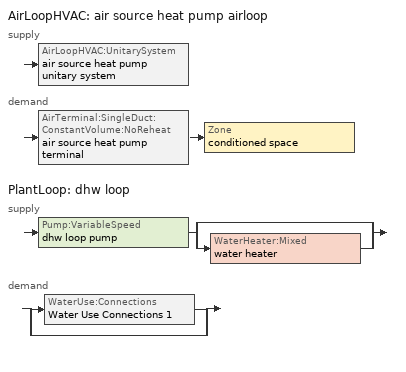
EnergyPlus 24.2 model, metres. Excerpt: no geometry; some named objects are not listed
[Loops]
AirLoopHVAC 'air source heat pump airloop'
 supply: AirLoopHVAC:UnitarySystem 'air source heat pump unitary system'
 demand: AirTerminal:SingleDuct:ConstantVolume:NoReheat 'air source heat pump terminal' > Zone 'conditioned space'
PlantLoop 'dhw loop'
 supply: Pump:VariableSpeed 'dhw loop pump' > split
  | bypass
  | WaterHeater:Mixed 'water heater'
 demand: split
  | WaterUse:Connections 'Water Use Connections 1'
  | bypass
[ZoneControl:Thermostat]
conditioned space Thermostat: Zone or ZoneList=conditioned space; Control Type Schedule=conditioned space Thermostat Schedule; Control 1=conditioned space temperature setpoint; Temperature Difference Between Cutout And Setpoint {deltaC}=0
[ThermostatSetpoint:DualSetpoint]
conditioned space temperature setpoint: Heating Setpoint Temperature Schedule=heating setpoint; Cooling Setpoint Temperature Schedule=cooling setpoint
[AirLoopHVAC:UnitarySystem] Control Type=Load; Controlling Zone or Thermostat Location=conditioned space; Dehumidification Control Type=None; Availability Schedule=Always On Discrete; Fan Placement=BlowThrough; DX Heating Coil Sizing Ratio=1; Use DOAS DX Cooling Coil=No; Minimum Supply Air Temperature {C}=2; Latent Load Control=SensibleOnlyLoadControl; Heating Supply Air Flow Rate Method=SupplyAirFlowRate; No Load Supply Air Flow Rate Method=SupplyAirFlowRate; No Load Supply Air Flow Rate {m3/s}=0; No Load Supply Air Flow Rate Control Set To Low Speed=Yes; Ancillary On-Cycle Electric Power {W}=0; Ancillary Off-Cycle Electric Power {W}=0
Name | Supply Fan | Supply Air Fan Operating Mode Schedule | Heating Coil | Cooling Supply Air Flow Rate Method | Heating Supply Air Flow Rate {m3/s} | Maximum Supply Air Temperature {C} | Maximum Outdoor Dry-Bulb Temperature for Supplemental Heater Operation {C} | Cooling Coil | Supplemental Heating Coil | Cooling Supply Air Flow Rate {m3/s}
unit heater unitary system | unit heater supply fan | unit heater auto fan schedule | unit heater htg coil | None | 0.00141584 | 48.8889 | 21
air source heat pump unitary system | air source heat pump supply fan | air source heat pump auto fan schedule | air source heat pump htg coil | SupplyAirFlowRate | 0.293551 | 93.3333 | 10 | air source heat pump clg coil | air source heat pump backup htg coil | 0.37567
[Fan:SystemModel] Availability Schedule=Always On Discrete; Speed Control Method=Discrete; Electric Power Minimum Flow Rate Fraction=0.2; Design Pressure Rise {Pa}=500; Motor Efficiency=1; Motor In Air Stream Fraction=1; Design Electric Power Consumption {W}=Autosize; Design Power Sizing Method=PowerPerFlow; Electric Power Per Unit Flow Rate Per Unit Pressure {W/((m3/s)-Pa)}=1.66667; Fan Total Efficiency=0.7; Motor Loss Radiative Fraction=0
Name | Design Maximum Air Flow Rate {m3/s} | Electric Power Per Unit Flow Rate {W/(m3/s)} | Number of Speeds | Speed Flow Fraction 1 | Speed Electric Power Fraction 1 | Speed Flow Fraction 2 | Speed Electric Power Fraction 2
unit heater supply fan | 0.00141584 | 1e-06 | 1 | 1 | 1
air source heat pump supply fan | 0.37567 | 1059.44 | 2 | 0.78141 | 0.47712 | 1 | 1
[Coil:Heating:Electric]
unit heater htg coil: Availability Schedule=Always On Discrete; Efficiency=1; Nominal Capacity {W}=0.293071
[AirTerminal:SingleDuct:ConstantVolume:NoReheat]
air source heat pump terminal: Availability Schedule=Always On Discrete; Maximum Air Flow Rate {m3/s}=0.37567
[Zone equipment]
conditioned space: unit heater unitary system, air source heat pump terminal
[AirLoopHVAC]
air source heat pump airloop: Design Supply Air Flow Rate {m3/s}=0.37567; Design Return Air Flow Fraction of Supply Air Flow=1
[Sizing:System]
air source heat pump airloop: Type of Load to Size On=Sensible; Design Outdoor Air Flow Rate {m3/s}=Autosize; Central Heating Maximum System Air Flow Ratio=0.3; Preheat Design Temperature {C}=7; Preheat Design Humidity Ratio {kgWater/kgDryAir}=0.008; Precool Design Temperature {C}=12.8; Precool Design Humidity Ratio {kgWater/kgDryAir}=0.008; Central Cooling Design Supply Air Temperature {C}=12.8; Central Heating Design Supply Air Temperature {C}=16.7; Type of Zone Sum to Use=NonCoincident; 100% Outdoor Air in Cooling=Yes; 100% Outdoor Air in Heating=Yes; Central Cooling Design Supply Air Humidity Ratio {kgWater/kgDryAir}=0.0085; Central Heating Design Supply Air Humidity Ratio {kgWater/kgDryAir}=0.008; Cooling Supply Air Flow Rate Method=DesignDay; Cooling Supply Air Flow Rate {m3/s}=0; Cooling Supply Air Flow Rate Per Floor Area {m3/s-m2}=0.00996765; Cooling Fraction of Autosized Cooling Supply Air Flow Rate=1; Cooling Supply Air Flow Rate Per Unit Cooling Capacity {m3/s-W}=3.94755e-05; Heating Supply Air Flow Rate Method=DesignDay; Heating Supply Air Flow Rate {m3/s}=0; Heating Supply Air Flow Rate Per Floor Area {m3/s-m2}=0.00996765; Heating Fraction of Autosized Heating Supply Air Flow Rate=1; Heating Fraction of Autosized Cooling Supply Air Flow Rate=1; Heating Supply Air Flow Rate Per Unit Heating Capacity {m3/s-W}=3.15882e-05; System Outdoor Air Method=ZoneSum; Zone Maximum Outdoor Air Fraction=1; Cooling Design Capacity Method=CoolingDesignCapacity; Cooling Design Capacity {W}=Autosize; Cooling Design Capacity Per Floor Area {W/m2}=234.7; Fraction of Autosized Cooling Design Capacity=1; Heating Design Capacity Method=HeatingDesignCapacity; Heating Design Capacity {W}=Autosize; Heating Design Capacity Per Floor Area {W/m2}=157; Fraction of Autosized Heating Design Capacity=1; Central Cooling Capacity Control Method=OnOff; Occupant Diversity=Autosize
[AvailabilityManager:Scheduled]
air source heat pump airloop Availability Manager: Schedule=Always On Discrete
[Coil:Heating:DX:SingleSpeed]
air source heat pump htg coil: Availability Schedule=Always On Discrete; Gross Rated Heating Capacity {W}=6818.54; Gross Rated Heating COP {W/W}=2.368783; Rated Air Flow Rate {m3/s}=0.360813; Rated Supply Fan Power Per Volume Flow Rate 2017 {W/(m3/s)}=773.3; Rated Supply Fan Power Per Volume Flow Rate 2023 {W/(m3/s)}=934.4; Heating Capacity Function of Temperature Curve=Heat-CAP-fT1; Heating Capacity Function of Flow Fraction Curve=Heat-CAP-fFF1; Energy Input Ratio Function of Temperature Curve=Heat-EIR-fT1; Energy Input Ratio Function of Flow Fraction Curve=Heat-EIR-fFF1; Part Load Fraction Correlation Curve=Heat-PLF-fPLR1; Defrost Energy Input Ratio Function of Temperature Curve=Defrosteir; Minimum Outdoor Dry-Bulb Temperature for Compressor Operation {C}=-3.88889; Maximum Outdoor Dry-Bulb Temperature for Defrost Operation {C}=4.44444; Crankcase Heater Capacity {W}=50; Maximum Outdoor Dry-Bulb Temperature for Crankcase Heater Operation {C}=10; Defrost Strategy=ReverseCycle; Defrost Control=Timed; Defrost Time Period Fraction=0.166667; Resistive Defrost Heater Capacity {W}=2000
[Coil:Cooling:DX:SingleSpeed]
air source heat pump clg coil: Availability Schedule=Always On Discrete; Gross Rated Total Cooling Capacity {W}=7196.15; Gross Rated Sensible Heat Ratio=0.759906; Gross Rated Cooling COP {W/W}=3.0299; Rated Air Flow Rate {m3/s}=0.3703; Rated Evaporator Fan Power Per Volume Flow Rate 2017 {W/(m3/s)}=773.3; Rated Evaporator Fan Power Per Volume Flow Rate 2023 {W/(m3/s)}=934.4; Total Cooling Capacity Function of Temperature Curve=Cool-CAP-fT1; Total Cooling Capacity Function of Flow Fraction Curve=Cool-CAP-fFF1; Energy Input Ratio Function of Temperature Curve=Cool-EIR-fT1; Energy Input Ratio Function of Flow Fraction Curve=Cool-EIR-fFF1; Part Load Fraction Correlation Curve=Cool-PLF-fPLR1; Minimum Outdoor Dry-Bulb Temperature for Compressor Operation {C}=-25; Nominal Time for Condensate Removal to Begin {s}=1000; Ratio of Initial Moisture Evaporation Rate and Steady State Latent Capacity=1.5; Maximum Cycling Rate {cycles/hr}=3; Latent Capacity Time Constant {s}=45; Condenser Type=AirCooled; Evaporative Condenser Effectiveness=0.9; Evaporative Condenser Air Flow Rate {m3/s}=Autosize; Evaporative Condenser Pump Rated Power Consumption {W}=Autosize; Crankcase Heater Capacity {W}=50; Maximum Outdoor Dry-Bulb Temperature for Crankcase Heater Operation {C}=10; Basin Heater Capacity {W/K}=0; Basin Heater Setpoint Temperature {C}=2
[Coil:Heating:Fuel]
air source heat pump backup htg coil: Availability Schedule=Always On Discrete; Fuel Type=FuelOilNo2; Burner Efficiency=0.83; Nominal Capacity {W}=20835; On Cycle Parasitic Electric Load {W}=0; Off Cycle Parasitic Fuel Load {W}=0
[PlantLoop]
dhw loop: Fluid Type=Water; Plant Equipment Operation Scheme=dhw loop Operation Schemes; Maximum Loop Temperature {C}=100; Minimum Loop Temperature {C}=0; Maximum Loop Flow Rate {m3/s}=0.01; Minimum Loop Flow Rate {m3/s}=0; Plant Loop Volume {m3}=0.003; Load Distribution Scheme=Optimal; Plant Loop Demand Calculation Scheme=SingleSetpoint; Common Pipe Simulation=None
[Sizing:Plant]
dhw loop: Loop Type=Heating; Design Loop Exit Temperature {C}=56; Loop Design Temperature Difference {deltaC}=5.55556; Sizing Option=NonCoincident; Zone Timesteps in Averaging Window=1; Coincident Sizing Factor Mode=None
[Pump:VariableSpeed]
dhw loop pump: Design Maximum Flow Rate {m3/s}=0.01; Design Pump Head {Pa}=1; Design Power Consumption {W}=0; Motor Efficiency=0.85; Fraction of Motor Inefficiencies to Fluid Stream=0; Coefficient 1 of the Part Load Performance Curve=0; Coefficient 2 of the Part Load Performance Curve=1; Coefficient 3 of the Part Load Performance Curve=0; Coefficient 4 of the Part Load Performance Curve=0; Design Minimum Flow Rate {m3/s}=0; Pump Control Type=Intermittent; Skin Loss Radiative Fraction=0.5; Design Power Sizing Method=PowerPerFlowPerPressure; Design Electric Power per Unit Flow Rate {W/(m3/s)}=348701.1; Design Shaft Power per Unit Flow Rate per Unit Head {W/((m3/s)-Pa)}=1.28205; Design Minimum Flow Rate Fraction=0
[WaterHeater:Mixed]
water heater: Tank Volume {m3}=0.160464; Setpoint Temperature Schedule=water heater setpoint; Deadband Temperature Difference {deltaC}=2; Maximum Temperature Limit {C}=99; Heater Control Type=Cycle; Heater Maximum Capacity {W}=4500.11; Heater Minimum Capacity {W}=0; Heater Ignition Minimum Flow Rate {m3/s}=0; Heater Ignition Delay {s}=0; Heater Fuel Type=Electricity; Heater Thermal Efficiency=1; Off Cycle Parasitic Fuel Consumption Rate {W}=0; Off Cycle Parasitic Fuel Type=Electricity; Off Cycle Parasitic Heat Fraction to Tank=0; On Cycle Parasitic Fuel Consumption Rate {W}=0; On Cycle Parasitic Fuel Type=Electricity; On Cycle Parasitic Heat Fraction to Tank=0; Ambient Temperature Indicator=Zone; Ambient Temperature Zone=conditioned space; Off Cycle Loss Coefficient to Ambient Temperature {W/K}=1.4867; Off Cycle Loss Fraction to Zone=1; On Cycle Loss Coefficient to Ambient Temperature {W/K}=1.4867; On Cycle Loss Fraction to Zone=1; Use Side Effectiveness=1; Source Side Effectiveness=1; Use Side Design Flow Rate {m3/s}=Autosize; Source Side Design Flow Rate {m3/s}=Autosize; Indirect Water Heating Recovery Time {hr}=1.5; Source Side Flow Control Mode=IndirectHeatPrimarySetpoint
[WaterHeater:Sizing]
water heater: Design Mode=PeakDraw; Time Storage Can Meet Peak Draw {hr}=0.538503; Time for Tank Recovery {hr}=0; Nominal Tank Volume for Autosizing Plant Connections {m3}=1
[SetpointManager:Scheduled]
Setpoint Manager Scheduled 1: Control Variable=Temperature; Schedule=dhw temp
[WaterUse:Connections]
Water Use Connections 1: Drain Water Heat Exchanger Type=None; Drain Water Heat Exchanger Destination=Plant; Water Use Equipment Name 1=dhw fixtures; Water Use Equipment Name 2=dhw distribution waste; Water Use Equipment Name 3=clothes washer; Water Use Equipment Name 4=dishwasher
[WaterUse:Equipment]
Name | Peak Flow Rate {m3/s} | Flow Rate Fraction Schedule | Target Temperature Schedule
dhw fixtures | 4.47036e-06 | dhw fixtures schedule | mixed water temperature schedule
dhw distribution waste | 1.35522e-06 | dhw fixtures schedule | mixed water temperature schedule
clothes washer | 9.69919e-07 | clothes washer schedule
dishwasher | 2.90872e-07 | dishwasher schedule
[PlantEquipmentOperationSchemes]
dhw loop Operation Schemes: Control Scheme Object Type 1=PlantEquipmentOperation:HeatingLoad; Control Scheme Name 1=dhw loop Heating Operation Scheme; Control Scheme Schedule Name 1=Always On Discrete
[PlantEquipmentOperation:HeatingLoad]
dhw loop Heating Operation Scheme: Load Range Lower Limit 1 {W}=0; Load Range Upper Limit 1 {W}=1000000000; Range Equipment List Name 1=dhw loop Heating Equipment List
[PlantEquipmentList]
dhw loop Heating Equipment List: WaterHeater:Mixed, water heater
[EnergyManagementSystem:GlobalVariable]
air_source_heat_pump_airloop_Fan_RTF
infil_program_Qfan
infil_program_Qinf
natural_vent_program_Qnv
natural_vent_program_Qwhf
[EnergyManagementSystem:InternalVariable]
air_source_heat_pump_airloop_max_sup_fan_mfr: Internal Data Index Key=air source heat pump supply fan; Internal Data Type=Fan Maximum Mass Flow Rate
[EnergyManagementSystem:Sensor]
Name | Output:Variable or Output:Meter Index Key | Output:Variable or Output:Meter
airflow_gain | infil flow | Infiltration Sensible Heat Gain Energy
airflow_gain_1 | natural vent flow | Infiltration Sensible Heat Gain Energy
airflow_gain_2 | whole house fan flow | Infiltration Sensible Heat Gain Energy
airflow_loss | infil flow | Infiltration Sensible Heat Loss Energy
airflow_loss_1 | natural vent flow | Infiltration Sensible Heat Loss Energy
airflow_loss_2 | whole house fan flow | Infiltration Sensible Heat Loss Energy
air_source_heat_pump_airloop_Fan_RTF_s | air source heat pump supply fan | Fan Runtime Fraction Speed 1
air_source_heat_pump_airloop_Fan_RTF_s_1 | air source heat pump supply fan | Fan Runtime Fraction Speed 2
air_source_heat_pump_backup_htg_coil_s | air source heat pump backup htg coil | Heating Coil Heating Energy
air_source_heat_pump_clg_coil_s | air source heat pump clg coil | Cooling Coil Total Cooling Energy
air_source_heat_pump_htg_coil_s | air source heat pump htg coil | Heating Coil Heating Energy
air_source_heat_pump_supply_fan_s | air source heat pump supply fan | Fan Electricity Energy
clg_load_cond |  | Cooling:EnergyTransfer:Zone:CONDITIONED SPACE
clg_sp_s; clg_sp_s_1 | cooling setpoint | Schedule Value
clothes_dryer_exhaust_0_sch_s | clothes dryer exhaust 0 schedule | Schedule Value
conditioned_space_clg_unmet_s | conditioned space | Zone Cooling Setpoint Not Met Time
conditioned_space_htg_unmet_s | conditioned space | Zone Heating Setpoint Not Met Time
cool_season | cooling season schedule | Schedule Value
dhw_loss | water heater | Water Heater Heat Loss Energy
dhw_rtf | water heater | Water Heater Runtime Fraction
fridge_tin_s; tin_s; tin_s_1 | conditioned space | Zone Mean Air Temperature
htg_load_cond |  | Heating:EnergyTransfer:Zone:CONDITIONED SPACE
htg_sp_s; htg_sp_s_1 | heating setpoint | Schedule Value
ig_ee_conv | clothes dryer | Electric Equipment Convective Heating Energy
ig_ee_conv_1 | clothes washer | Electric Equipment Convective Heating Energy
ig_ee_conv_2 | cooking range | Electric Equipment Convective Heating Energy
ig_ee_conv_3 | dishwasher | Electric Equipment Convective Heating Energy
ig_ee_conv_4 | fridge | Electric Equipment Convective Heating Energy
ig_ee_conv_5 | misc plug loads | Electric Equipment Convective Heating Energy
ig_ee_conv_6 | whole house fan | Electric Equipment Convective Heating Energy
ig_ee_rad | clothes dryer | Electric Equipment Radiant Heating Energy
ig_ee_rad_1 | clothes washer | Electric Equipment Radiant Heating Energy
ig_ee_rad_2 | cooking range | Electric Equipment Radiant Heating Energy
ig_ee_rad_3 | dishwasher | Electric Equipment Radiant Heating Energy
ig_ee_rad_4 | fridge | Electric Equipment Radiant Heating Energy
ig_ee_rad_5 | misc plug loads | Electric Equipment Radiant Heating Energy
ig_ee_rad_6 | whole house fan | Electric Equipment Radiant Heating Energy
ig_lgt_conv | interior lighting | Lights Convective Heating Energy
ig_lgt_rad | interior lighting | Lights Radiant Heating Energy
ig_lgt_vis | interior lighting | Lights Visible Radiation Heating Energy
ig_oe_conv | clothes dryer 1 | Other Equipment Convective Heating Energy
ig_oe_conv_1 | cooking range 1 | Other Equipment Convective Heating Energy
ig_oe_conv_2 | general water use latent | Other Equipment Convective Heating Energy
ig_oe_conv_3 | general water use sensible | Other Equipment Convective Heating Energy
ig_oe_conv_4 | water heater energy adjustment1 | Other Equipment Convective Heating Energy
ig_oe_rad | clothes dryer 1 | Other Equipment Radiant Heating Energy
ig_oe_rad_1 | cooking range 1 | Other Equipment Radiant Heating Energy
ig_oe_rad_2 | general water use latent | Other Equipment Radiant Heating Energy
ig_oe_rad_3 | general water use sensible | Other Equipment Radiant Heating Energy
ig_oe_rad_4 | water heater energy adjustment1 | Other Equipment Radiant Heating Energy
ig_ppl_conv | occupants | People Convective Heating Energy
ig_ppl_rad | occupants | People Radiant Heating Energy
im_conv | furniture mass conditioned space 1 | Surface Inside Face Convection Heat Gain Energy
im_conv_1 | partition wall mass | Surface Inside Face Convection Heat Gain Energy
im_ig | furniture mass conditioned space 1 | Surface Inside Face Internal Gains Radiation Heat Gain Energy
im_ig_1 | partition wall mass | Surface Inside Face Internal Gains Radiation Heat Gain Energy
im_lgt | furniture mass conditioned space 1 | Surface Inside Face Lights Radiation Heat Gain Energy
im_lgt_1 | partition wall mass | Surface Inside Face Lights Radiation Heat Gain Energy
im_sol | furniture mass conditioned space 1 | Surface Inside Face Solar Radiation Heat Gain Energy
im_sol_1 | partition wall mass | Surface Inside Face Solar Radiation Heat Gain Energy
im_surf | furniture mass conditioned space 1 | Surface Inside Face Net Surface Thermal Radiation Heat Gain Energy
im_surf_1 | partition wall mass | Surface Inside Face Net Surface Thermal Radiation Heat Gain Energy
mv_conv | mech vent house fan | Electric Equipment Convective Heating Energy
mv_conv_1 | mech vent house fan cfis | Electric Equipment Convective Heating Energy
mv_conv_2 | mech vent house fan latent load | Other Equipment Convective Heating Energy
mv_conv_3 | mech vent house fan sensible load | Other Equipment Convective Heating Energy
mv_rad | mech vent house fan | Electric Equipment Radiant Heating Energy
mv_rad_1 | mech vent house fan cfis | Electric Equipment Radiant Heating Energy
mv_rad_2 | mech vent house fan latent load | Other Equipment Radiant Heating Energy
mv_rad_3 | mech vent house fan sensible load | Other Equipment Radiant Heating Energy
natural_vent_s | natural vent schedule | Schedule Value
out_pb_s |  | Site Outdoor Air Barometric Pressure
out_wt_s |  | Site Outdoor Air Humidity Ratio
site_vw_s |  | Site Wind Speed
ss_back_out | Window1 | Surface Window Shortwave from Zone Back Out Window Heat Transfer Rate
ss_back_out_1 | Window10 | Surface Window Shortwave from Zone Back Out Window Heat Transfer Rate
ss_back_out_10 | Window2 | Surface Window Shortwave from Zone Back Out Window Heat Transfer Rate
ss_back_out_11 | Window20 | Surface Window Shortwave from Zone Back Out Window Heat Transfer Rate
ss_back_out_12 | Window21 | Surface Window Shortwave from Zone Back Out Window Heat Transfer Rate
ss_back_out_13 | Window3 | Surface Window Shortwave from Zone Back Out Window Heat Transfer Rate
ss_back_out_14 | Window5 | Surface Window Shortwave from Zone Back Out Window Heat Transfer Rate
ss_back_out_15 | Window6 | Surface Window Shortwave from Zone Back Out Window Heat Transfer Rate
ss_back_out_16 | Window7 | Surface Window Shortwave from Zone Back Out Window Heat Transfer Rate
ss_back_out_17 | Window9 | Surface Window Shortwave from Zone Back Out Window Heat Transfer Rate
ss_back_out_2 | Window11 | Surface Window Shortwave from Zone Back Out Window Heat Transfer Rate
ss_back_out_3 | Window12 | Surface Window Shortwave from Zone Back Out Window Heat Transfer Rate
ss_back_out_4 | Window13 | Surface Window Shortwave from Zone Back Out Window Heat Transfer Rate
ss_back_out_5 | Window14 | Surface Window Shortwave from Zone Back Out Window Heat Transfer Rate
ss_back_out_6 | Window15 | Surface Window Shortwave from Zone Back Out Window Heat Transfer Rate
ss_back_out_7 | Window16 | Surface Window Shortwave from Zone Back Out Window Heat Transfer Rate
ss_back_out_8 | Window17 | Surface Window Shortwave from Zone Back Out Window Heat Transfer Rate
ss_back_out_9 | Window19 | Surface Window Shortwave from Zone Back Out Window Heat Transfer Rate
ss_conv | Door1 | Surface Inside Face Convection Heat Gain Energy
ss_conv_1 | Window1 | Surface Inside Face Convection Heat Gain Energy
ss_conv_10 | Window19 | Surface Inside Face Convection Heat Gain Energy
ss_conv_11 | Window2 | Surface Inside Face Convection Heat Gain Energy
ss_conv_12 | Window20 | Surface Inside Face Convection Heat Gain Energy
ss_conv_13 | Window21 | Surface Inside Face Convection Heat Gain Energy
ss_conv_14 | Window3 | Surface Inside Face Convection Heat Gain Energy
ss_conv_15 | Window5 | Surface Inside Face Convection Heat Gain Energy
ss_conv_16 | Window6 | Surface Inside Face Convection Heat Gain Energy
ss_conv_17 | Window7 | Surface Inside Face Convection Heat Gain Energy
ss_conv_18 | Window9 | Surface Inside Face Convection Heat Gain Energy
ss_conv_2 | Window10 | Surface Inside Face Convection Heat Gain Energy
ss_conv_3 | Window11 | Surface Inside Face Convection Heat Gain Energy
ss_conv_4 | Window12 | Surface Inside Face Convection Heat Gain Energy
ss_conv_5 | Window13 | Surface Inside Face Convection Heat Gain Energy
ss_conv_6 | Window14 | Surface Inside Face Convection Heat Gain Energy
ss_conv_7 | Window15 | Surface Inside Face Convection Heat Gain Energy
ss_conv_8 | Window16 | Surface Inside Face Convection Heat Gain Energy
ss_conv_9 | Window17 | Surface Inside Face Convection Heat Gain Energy
ss_ig | Door1 | Surface Inside Face Internal Gains Radiation Heat Gain Energy
ss_ig_1 | Window1 | Surface Inside Face Internal Gains Radiation Heat Gain Energy
ss_ig_10 | Window19 | Surface Inside Face Internal Gains Radiation Heat Gain Energy
ss_ig_11 | Window2 | Surface Inside Face Internal Gains Radiation Heat Gain Energy
ss_ig_12 | Window20 | Surface Inside Face Internal Gains Radiation Heat Gain Energy
ss_ig_13 | Window21 | Surface Inside Face Internal Gains Radiation Heat Gain Energy
ss_ig_14 | Window3 | Surface Inside Face Internal Gains Radiation Heat Gain Energy
ss_ig_15 | Window5 | Surface Inside Face Internal Gains Radiation Heat Gain Energy
ss_ig_16 | Window6 | Surface Inside Face Internal Gains Radiation Heat Gain Energy
ss_ig_17 | Window7 | Surface Inside Face Internal Gains Radiation Heat Gain Energy
ss_ig_18 | Window9 | Surface Inside Face Internal Gains Radiation Heat Gain Energy
ss_ig_2 | Window10 | Surface Inside Face Internal Gains Radiation Heat Gain Energy
ss_ig_3 | Window11 | Surface Inside Face Internal Gains Radiation Heat Gain Energy
ss_ig_4 | Window12 | Surface Inside Face Internal Gains Radiation Heat Gain Energy
ss_ig_5 | Window13 | Surface Inside Face Internal Gains Radiation Heat Gain Energy
ss_ig_6 | Window14 | Surface Inside Face Internal Gains Radiation Heat Gain Energy
ss_ig_7 | Window15 | Surface Inside Face Internal Gains Radiation Heat Gain Energy
ss_ig_8 | Window16 | Surface Inside Face Internal Gains Radiation Heat Gain Energy
ss_ig_9 | Window17 | Surface Inside Face Internal Gains Radiation Heat Gain Energy
ss_lgt | Door1 | Surface Inside Face Lights Radiation Heat Gain Energy
ss_sol | Door1 | Surface Inside Face Solar Radiation Heat Gain Energy
ss_surf | Door1 | Surface Inside Face Net Surface Thermal Radiation Heat Gain Energy
ss_surf_1 | Window1 | Surface Inside Face Net Surface Thermal Radiation Heat Gain Energy
ss_surf_10 | Window19 | Surface Inside Face Net Surface Thermal Radiation Heat Gain Energy
ss_surf_11 | Window2 | Surface Inside Face Net Surface Thermal Radiation Heat Gain Energy
ss_surf_12 | Window20 | Surface Inside Face Net Surface Thermal Radiation Heat Gain Energy
ss_surf_13 | Window21 | Surface Inside Face Net Surface Thermal Radiation Heat Gain Energy
ss_surf_14 | Window3 | Surface Inside Face Net Surface Thermal Radiation Heat Gain Energy
ss_surf_15 | Window5 | Surface Inside Face Net Surface Thermal Radiation Heat Gain Energy
ss_surf_16 | Window6 | Surface Inside Face Net Surface Thermal Radiation Heat Gain Energy
ss_surf_17 | Window7 | Surface Inside Face Net Surface Thermal Radiation Heat Gain Energy
ss_surf_18 | Window9 | Surface Inside Face Net Surface Thermal Radiation Heat Gain Energy
ss_surf_2 | Window10 | Surface Inside Face Net Surface Thermal Radiation Heat Gain Energy
ss_surf_3 | Window11 | Surface Inside Face Net Surface Thermal Radiation Heat Gain Energy
ss_surf_4 | Window12 | Surface Inside Face Net Surface Thermal Radiation Heat Gain Energy
ss_surf_5 | Window13 | Surface Inside Face Net Surface Thermal Radiation Heat Gain Energy
ss_surf_6 | Window14 | Surface Inside Face Net Surface Thermal Radiation Heat Gain Energy
ss_surf_7 | Window15 | Surface Inside Face Net Surface Thermal Radiation Heat Gain Energy
ss_surf_8 | Window16 | Surface Inside Face Net Surface Thermal Radiation Heat Gain Energy
ss_surf_9 | Window17 | Surface Inside Face Net Surface Thermal Radiation Heat Gain Energy
ss_trans_in | Window1 | Surface Window Transmitted Solar Radiation Rate
ss_trans_in_1 | Window10 | Surface Window Transmitted Solar Radiation Rate
ss_trans_in_10 | Window2 | Surface Window Transmitted Solar Radiation Rate
ss_trans_in_11 | Window20 | Surface Window Transmitted Solar Radiation Rate
ss_trans_in_12 | Window21 | Surface Window Transmitted Solar Radiation Rate
ss_trans_in_13 | Window3 | Surface Window Transmitted Solar Radiation Rate
ss_trans_in_14 | Window5 | Surface Window Transmitted Solar Radiation Rate
ss_trans_in_15 | Window6 | Surface Window Transmitted Solar Radiation Rate
ss_trans_in_16 | Window7 | Surface Window Transmitted Solar Radiation Rate
ss_trans_in_17 | Window9 | Surface Window Transmitted Solar Radiation Rate
ss_trans_in_2 | Window11 | Surface Window Transmitted Solar Radiation Rate
ss_trans_in_3 | Window12 | Surface Window Transmitted Solar Radiation Rate
ss_trans_in_4 | Window13 | Surface Window Transmitted Solar Radiation Rate
ss_trans_in_5 | Window14 | Surface Window Transmitted Solar Radiation Rate
ss_trans_in_6 | Window15 | Surface Window Transmitted Solar Radiation Rate
ss_trans_in_7 | Window16 | Surface Window Transmitted Solar Radiation Rate
ss_trans_in_8 | Window17 | Surface Window Transmitted Solar Radiation Rate
ss_trans_in_9 | Window19 | Surface Window Transmitted Solar Radiation Rate
ss_trans_out | Window1 | Surface Inside Face Initial Transmitted Diffuse Transmitted Out Window Solar Radiation Rate
ss_trans_out_1 | Window10 | Surface Inside Face Initial Transmitted Diffuse Transmitted Out Window Solar Radiation Rate
ss_trans_out_10 | Window2 | Surface Inside Face Initial Transmitted Diffuse Transmitted Out Window Solar Radiation Rate
ss_trans_out_11 | Window20 | Surface Inside Face Initial Transmitted Diffuse Transmitted Out Window Solar Radiation Rate
ss_trans_out_12 | Window21 | Surface Inside Face Initial Transmitted Diffuse Transmitted Out Window Solar Radiation Rate
ss_trans_out_13 | Window3 | Surface Inside Face Initial Transmitted Diffuse Transmitted Out Window Solar Radiation Rate
ss_trans_out_14 | Window5 | Surface Inside Face Initial Transmitted Diffuse Transmitted Out Window Solar Radiation Rate
ss_trans_out_15 | Window6 | Surface Inside Face Initial Transmitted Diffuse Transmitted Out Window Solar Radiation Rate
ss_trans_out_16 | Window7 | Surface Inside Face Initial Transmitted Diffuse Transmitted Out Window Solar Radiation Rate
ss_trans_out_17 | Window9 | Surface Inside Face Initial Transmitted Diffuse Transmitted Out Window Solar Radiation Rate
ss_trans_out_2 | Window11 | Surface Inside Face Initial Transmitted Diffuse Transmitted Out Window Solar Radiation Rate
ss_trans_out_3 | Window12 | Surface Inside Face Initial Transmitted Diffuse Transmitted Out Window Solar Radiation Rate
ss_trans_out_4 | Window13 | Surface Inside Face Initial Transmitted Diffuse Transmitted Out Window Solar Radiation Rate
ss_trans_out_5 | Window14 | Surface Inside Face Initial Transmitted Diffuse Transmitted Out Window Solar Radiation Rate
ss_trans_out_6 | Window15 | Surface Inside Face Initial Transmitted Diffuse Transmitted Out Window Solar Radiation Rate
ss_trans_out_7 | Window16 | Surface Inside Face Initial Transmitted Diffuse Transmitted Out Window Solar Radiation Rate
ss_trans_out_8 | Window17 | Surface Inside Face Initial Transmitted Diffuse Transmitted Out Window Solar Radiation Rate
ss_trans_out_9 | Window19 | Surface Inside Face Initial Transmitted Diffuse Transmitted Out Window Solar Radiation Rate
s_conv | Floor1 | Surface Inside Face Convection Heat Gain Energy
s_conv_1 | Floor2 | Surface Inside Face Convection Heat Gain Energy
s_conv_10 | inferred conditioned floor | Surface Inside Face Convection Heat Gain Energy
s_conv_11 | RimJoist1:0 | Surface Inside Face Convection Heat Gain Energy
s_conv_12 | RimJoist1:180 | Surface Inside Face Convection Heat Gain Energy
s_conv_13 | RimJoist1:270 | Surface Inside Face Convection Heat Gain Energy
s_conv_14 | RimJoist1:90 | Surface Inside Face Convection Heat Gain Energy
s_conv_15 | RimJoist3:0 | Surface Inside Face Convection Heat Gain Energy
s_conv_16 | RimJoist3:180 | Surface Inside Face Convection Heat Gain Energy
s_conv_17 | RimJoist3:270 | Surface Inside Face Convection Heat Gain Energy
s_conv_18 | RimJoist3:90 | Surface Inside Face Convection Heat Gain Energy
s_conv_19 | RimJoist4:0 | Surface Inside Face Convection Heat Gain Energy
s_conv_2 | Floor3 | Surface Inside Face Convection Heat Gain Energy
s_conv_20 | RimJoist4:180 | Surface Inside Face Convection Heat Gain Energy
s_conv_21 | RimJoist4:270 | Surface Inside Face Convection Heat Gain Energy
s_conv_22 | RimJoist4:90 | Surface Inside Face Convection Heat Gain Energy
s_conv_23 | Roof6:0 | Surface Inside Face Convection Heat Gain Energy
s_conv_24 | Roof6:180 | Surface Inside Face Convection Heat Gain Energy
s_conv_25 | Roof6:270 | Surface Inside Face Convection Heat Gain Energy
s_conv_26 | Roof6:90 | Surface Inside Face Convection Heat Gain Energy
s_conv_27 | Roof7:0 | Surface Inside Face Convection Heat Gain Energy
s_conv_28 | Roof7:180 | Surface Inside Face Convection Heat Gain Energy
s_conv_29 | Roof7:270 | Surface Inside Face Convection Heat Gain Energy
s_conv_3 | Floor4 | Surface Inside Face Convection Heat Gain Energy
s_conv_30 | Roof7:90 | Surface Inside Face Convection Heat Gain Energy
s_conv_31 | Slab1 | Surface Inside Face Convection Heat Gain Energy
s_conv_32 | Slab1 1 | Surface Inside Face Convection Heat Gain Energy
s_conv_33 | Slab3 | Surface Inside Face Convection Heat Gain Energy
s_conv_34 | Wall1:0 | Surface Inside Face Convection Heat Gain Energy
s_conv_35 | Wall1:180 | Surface Inside Face Convection Heat Gain Energy
s_conv_36 | Wall1:270 | Surface Inside Face Convection Heat Gain Energy
s_conv_37 | Wall1:90 | Surface Inside Face Convection Heat Gain Energy
s_conv_38 | Wall2:0 | Surface Inside Face Convection Heat Gain Energy
s_conv_39 | Wall2:180 | Surface Inside Face Convection Heat Gain Energy
s_conv_4 | Floor5 | Surface Inside Face Convection Heat Gain Energy
s_conv_40 | Wall2:270 | Surface Inside Face Convection Heat Gain Energy
s_conv_41 | Wall2:90 | Surface Inside Face Convection Heat Gain Energy
s_conv_42 | Wall3:0 | Surface Inside Face Convection Heat Gain Energy
s_conv_43 | Wall3:180 | Surface Inside Face Convection Heat Gain Energy
s_conv_44 | Wall3:270 | Surface Inside Face Convection Heat Gain Energy
s_conv_45 | Wall3:90 | Surface Inside Face Convection Heat Gain Energy
s_conv_5 | Floor7 | Surface Inside Face Convection Heat Gain Energy
s_conv_6 | FoundationWall1 | Surface Inside Face Convection Heat Gain Energy
s_conv_7 | FoundationWall2 | Surface Inside Face Convection Heat Gain Energy
s_conv_8 | FoundationWall3 | Surface Inside Face Convection Heat Gain Energy
s_conv_9 | inferred conditioned ceiling | Surface Inside Face Convection Heat Gain Energy
s_ig | Floor1 | Surface Inside Face Internal Gains Radiation Heat Gain Energy
s_ig_1 | Floor2 | Surface Inside Face Internal Gains Radiation Heat Gain Energy
s_ig_10 | inferred conditioned floor | Surface Inside Face Internal Gains Radiation Heat Gain Energy
s_ig_11 | RimJoist1:0 | Surface Inside Face Internal Gains Radiation Heat Gain Energy
s_ig_12 | RimJoist1:180 | Surface Inside Face Internal Gains Radiation Heat Gain Energy
s_ig_13 | RimJoist1:270 | Surface Inside Face Internal Gains Radiation Heat Gain Energy
s_ig_14 | RimJoist1:90 | Surface Inside Face Internal Gains Radiation Heat Gain Energy
s_ig_15 | RimJoist3:0 | Surface Inside Face Internal Gains Radiation Heat Gain Energy
s_ig_16 | RimJoist3:180 | Surface Inside Face Internal Gains Radiation Heat Gain Energy
s_ig_17 | RimJoist3:270 | Surface Inside Face Internal Gains Radiation Heat Gain Energy
s_ig_18 | RimJoist3:90 | Surface Inside Face Internal Gains Radiation Heat Gain Energy
s_ig_19 | RimJoist4:0 | Surface Inside Face Internal Gains Radiation Heat Gain Energy
s_ig_2 | Floor3 | Surface Inside Face Internal Gains Radiation Heat Gain Energy
s_ig_20 | RimJoist4:180 | Surface Inside Face Internal Gains Radiation Heat Gain Energy
s_ig_21 | RimJoist4:270 | Surface Inside Face Internal Gains Radiation Heat Gain Energy
s_ig_22 | RimJoist4:90 | Surface Inside Face Internal Gains Radiation Heat Gain Energy
s_ig_23 | Roof6:0 | Surface Inside Face Internal Gains Radiation Heat Gain Energy
s_ig_24 | Roof6:180 | Surface Inside Face Internal Gains Radiation Heat Gain Energy
s_ig_25 | Roof6:270 | Surface Inside Face Internal Gains Radiation Heat Gain Energy
s_ig_26 | Roof6:90 | Surface Inside Face Internal Gains Radiation Heat Gain Energy
s_ig_27 | Roof7:0 | Surface Inside Face Internal Gains Radiation Heat Gain Energy
s_ig_28 | Roof7:180 | Surface Inside Face Internal Gains Radiation Heat Gain Energy
s_ig_29 | Roof7:270 | Surface Inside Face Internal Gains Radiation Heat Gain Energy
s_ig_3 | Floor4 | Surface Inside Face Internal Gains Radiation Heat Gain Energy
s_ig_30 | Roof7:90 | Surface Inside Face Internal Gains Radiation Heat Gain Energy
s_ig_31 | Slab1 | Surface Inside Face Internal Gains Radiation Heat Gain Energy
s_ig_32 | Slab1 1 | Surface Inside Face Internal Gains Radiation Heat Gain Energy
s_ig_33 | Slab3 | Surface Inside Face Internal Gains Radiation Heat Gain Energy
s_ig_34 | Wall1:0 | Surface Inside Face Internal Gains Radiation Heat Gain Energy
s_ig_35 | Wall1:180 | Surface Inside Face Internal Gains Radiation Heat Gain Energy
s_ig_36 | Wall1:270 | Surface Inside Face Internal Gains Radiation Heat Gain Energy
s_ig_37 | Wall1:90 | Surface Inside Face Internal Gains Radiation Heat Gain Energy
s_ig_38 | Wall2:0 | Surface Inside Face Internal Gains Radiation Heat Gain Energy
s_ig_39 | Wall2:180 | Surface Inside Face Internal Gains Radiation Heat Gain Energy
s_ig_4 | Floor5 | Surface Inside Face Internal Gains Radiation Heat Gain Energy
s_ig_40 | Wall2:270 | Surface Inside Face Internal Gains Radiation Heat Gain Energy
s_ig_41 | Wall2:90 | Surface Inside Face Internal Gains Radiation Heat Gain Energy
s_ig_42 | Wall3:0 | Surface Inside Face Internal Gains Radiation Heat Gain Energy
s_ig_43 | Wall3:180 | Surface Inside Face Internal Gains Radiation Heat Gain Energy
s_ig_44 | Wall3:270 | Surface Inside Face Internal Gains Radiation Heat Gain Energy
s_ig_45 | Wall3:90 | Surface Inside Face Internal Gains Radiation Heat Gain Energy
s_ig_5 | Floor7 | Surface Inside Face Internal Gains Radiation Heat Gain Energy
s_ig_6 | FoundationWall1 | Surface Inside Face Internal Gains Radiation Heat Gain Energy
s_ig_7 | FoundationWall2 | Surface Inside Face Internal Gains Radiation Heat Gain Energy
s_ig_8 | FoundationWall3 | Surface Inside Face Internal Gains Radiation Heat Gain Energy
s_ig_9 | inferred conditioned ceiling | Surface Inside Face Internal Gains Radiation Heat Gain Energy
s_lgt | Floor1 | Surface Inside Face Lights Radiation Heat Gain Energy
s_lgt_1 | Floor2 | Surface Inside Face Lights Radiation Heat Gain Energy
s_lgt_10 | inferred conditioned floor | Surface Inside Face Lights Radiation Heat Gain Energy
s_lgt_11 | RimJoist1:0 | Surface Inside Face Lights Radiation Heat Gain Energy
s_lgt_12 | RimJoist1:180 | Surface Inside Face Lights Radiation Heat Gain Energy
s_lgt_13 | RimJoist1:270 | Surface Inside Face Lights Radiation Heat Gain Energy
s_lgt_14 | RimJoist1:90 | Surface Inside Face Lights Radiation Heat Gain Energy
s_lgt_15 | RimJoist3:0 | Surface Inside Face Lights Radiation Heat Gain Energy
s_lgt_16 | RimJoist3:180 | Surface Inside Face Lights Radiation Heat Gain Energy
s_lgt_17 | RimJoist3:270 | Surface Inside Face Lights Radiation Heat Gain Energy
s_lgt_18 | RimJoist3:90 | Surface Inside Face Lights Radiation Heat Gain Energy
s_lgt_19 | RimJoist4:0 | Surface Inside Face Lights Radiation Heat Gain Energy
s_lgt_2 | Floor3 | Surface Inside Face Lights Radiation Heat Gain Energy
s_lgt_20 | RimJoist4:180 | Surface Inside Face Lights Radiation Heat Gain Energy
s_lgt_21 | RimJoist4:270 | Surface Inside Face Lights Radiation Heat Gain Energy
s_lgt_22 | RimJoist4:90 | Surface Inside Face Lights Radiation Heat Gain Energy
s_lgt_23 | Roof6:0 | Surface Inside Face Lights Radiation Heat Gain Energy
s_lgt_24 | Roof6:180 | Surface Inside Face Lights Radiation Heat Gain Energy
s_lgt_25 | Roof6:270 | Surface Inside Face Lights Radiation Heat Gain Energy
s_lgt_26 | Roof6:90 | Surface Inside Face Lights Radiation Heat Gain Energy
s_lgt_27 | Roof7:0 | Surface Inside Face Lights Radiation Heat Gain Energy
s_lgt_28 | Roof7:180 | Surface Inside Face Lights Radiation Heat Gain Energy
s_lgt_29 | Roof7:270 | Surface Inside Face Lights Radiation Heat Gain Energy
s_lgt_3 | Floor4 | Surface Inside Face Lights Radiation Heat Gain Energy
s_lgt_30 | Roof7:90 | Surface Inside Face Lights Radiation Heat Gain Energy
s_lgt_31 | Slab1 | Surface Inside Face Lights Radiation Heat Gain Energy
s_lgt_32 | Slab1 1 | Surface Inside Face Lights Radiation Heat Gain Energy
s_lgt_33 | Slab3 | Surface Inside Face Lights Radiation Heat Gain Energy
s_lgt_34 | Wall1:0 | Surface Inside Face Lights Radiation Heat Gain Energy
s_lgt_35 | Wall1:180 | Surface Inside Face Lights Radiation Heat Gain Energy
s_lgt_36 | Wall1:270 | Surface Inside Face Lights Radiation Heat Gain Energy
s_lgt_37 | Wall1:90 | Surface Inside Face Lights Radiation Heat Gain Energy
s_lgt_38 | Wall2:0 | Surface Inside Face Lights Radiation Heat Gain Energy
s_lgt_39 | Wall2:180 | Surface Inside Face Lights Radiation Heat Gain Energy
s_lgt_4 | Floor5 | Surface Inside Face Lights Radiation Heat Gain Energy
s_lgt_40 | Wall2:270 | Surface Inside Face Lights Radiation Heat Gain Energy
s_lgt_41 | Wall2:90 | Surface Inside Face Lights Radiation Heat Gain Energy
s_lgt_42 | Wall3:0 | Surface Inside Face Lights Radiation Heat Gain Energy
s_lgt_43 | Wall3:180 | Surface Inside Face Lights Radiation Heat Gain Energy
s_lgt_44 | Wall3:270 | Surface Inside Face Lights Radiation Heat Gain Energy
s_lgt_45 | Wall3:90 | Surface Inside Face Lights Radiation Heat Gain Energy
s_lgt_5 | Floor7 | Surface Inside Face Lights Radiation Heat Gain Energy
s_lgt_6 | FoundationWall1 | Surface Inside Face Lights Radiation Heat Gain Energy
s_lgt_7 | FoundationWall2 | Surface Inside Face Lights Radiation Heat Gain Energy
s_lgt_8 | FoundationWall3 | Surface Inside Face Lights Radiation Heat Gain Energy
s_lgt_9 | inferred conditioned ceiling | Surface Inside Face Lights Radiation Heat Gain Energy
s_sol | Floor1 | Surface Inside Face Solar Radiation Heat Gain Energy
s_sol_1 | Floor2 | Surface Inside Face Solar Radiation Heat Gain Energy
s_sol_10 | inferred conditioned floor | Surface Inside Face Solar Radiation Heat Gain Energy
s_sol_11 | RimJoist1:0 | Surface Inside Face Solar Radiation Heat Gain Energy
s_sol_12 | RimJoist1:180 | Surface Inside Face Solar Radiation Heat Gain Energy
s_sol_13 | RimJoist1:270 | Surface Inside Face Solar Radiation Heat Gain Energy
s_sol_14 | RimJoist1:90 | Surface Inside Face Solar Radiation Heat Gain Energy
s_sol_15 | RimJoist3:0 | Surface Inside Face Solar Radiation Heat Gain Energy
s_sol_16 | RimJoist3:180 | Surface Inside Face Solar Radiation Heat Gain Energy
s_sol_17 | RimJoist3:270 | Surface Inside Face Solar Radiation Heat Gain Energy
s_sol_18 | RimJoist3:90 | Surface Inside Face Solar Radiation Heat Gain Energy
s_sol_19 | RimJoist4:0 | Surface Inside Face Solar Radiation Heat Gain Energy
s_sol_2 | Floor3 | Surface Inside Face Solar Radiation Heat Gain Energy
s_sol_20 | RimJoist4:180 | Surface Inside Face Solar Radiation Heat Gain Energy
s_sol_21 | RimJoist4:270 | Surface Inside Face Solar Radiation Heat Gain Energy
s_sol_22 | RimJoist4:90 | Surface Inside Face Solar Radiation Heat Gain Energy
s_sol_23 | Roof6:0 | Surface Inside Face Solar Radiation Heat Gain Energy
s_sol_24 | Roof6:180 | Surface Inside Face Solar Radiation Heat Gain Energy
s_sol_25 | Roof6:270 | Surface Inside Face Solar Radiation Heat Gain Energy
s_sol_26 | Roof6:90 | Surface Inside Face Solar Radiation Heat Gain Energy
s_sol_27 | Roof7:0 | Surface Inside Face Solar Radiation Heat Gain Energy
s_sol_28 | Roof7:180 | Surface Inside Face Solar Radiation Heat Gain Energy
s_sol_29 | Roof7:270 | Surface Inside Face Solar Radiation Heat Gain Energy
s_sol_3 | Floor4 | Surface Inside Face Solar Radiation Heat Gain Energy
s_sol_30 | Roof7:90 | Surface Inside Face Solar Radiation Heat Gain Energy
s_sol_31 | Slab1 | Surface Inside Face Solar Radiation Heat Gain Energy
s_sol_32 | Slab1 1 | Surface Inside Face Solar Radiation Heat Gain Energy
s_sol_33 | Slab3 | Surface Inside Face Solar Radiation Heat Gain Energy
s_sol_34 | Wall1:0 | Surface Inside Face Solar Radiation Heat Gain Energy
s_sol_35 | Wall1:180 | Surface Inside Face Solar Radiation Heat Gain Energy
s_sol_36 | Wall1:270 | Surface Inside Face Solar Radiation Heat Gain Energy
s_sol_37 | Wall1:90 | Surface Inside Face Solar Radiation Heat Gain Energy
s_sol_38 | Wall2:0 | Surface Inside Face Solar Radiation Heat Gain Energy
s_sol_39 | Wall2:180 | Surface Inside Face Solar Radiation Heat Gain Energy
s_sol_4 | Floor5 | Surface Inside Face Solar Radiation Heat Gain Energy
s_sol_40 | Wall2:270 | Surface Inside Face Solar Radiation Heat Gain Energy
s_sol_41 | Wall2:90 | Surface Inside Face Solar Radiation Heat Gain Energy
s_sol_42 | Wall3:0 | Surface Inside Face Solar Radiation Heat Gain Energy
s_sol_43 | Wall3:180 | Surface Inside Face Solar Radiation Heat Gain Energy
s_sol_44 | Wall3:270 | Surface Inside Face Solar Radiation Heat Gain Energy
s_sol_45 | Wall3:90 | Surface Inside Face Solar Radiation Heat Gain Energy
s_sol_5 | Floor7 | Surface Inside Face Solar Radiation Heat Gain Energy
s_sol_6 | FoundationWall1 | Surface Inside Face Solar Radiation Heat Gain Energy
s_sol_7 | FoundationWall2 | Surface Inside Face Solar Radiation Heat Gain Energy
s_sol_8 | FoundationWall3 | Surface Inside Face Solar Radiation Heat Gain Energy
s_sol_9 | inferred conditioned ceiling | Surface Inside Face Solar Radiation Heat Gain Energy
s_surf | Floor1 | Surface Inside Face Net Surface Thermal Radiation Heat Gain Energy
s_surf_1 | Floor2 | Surface Inside Face Net Surface Thermal Radiation Heat Gain Energy
s_surf_10 | inferred conditioned floor | Surface Inside Face Net Surface Thermal Radiation Heat Gain Energy
s_surf_11 | RimJoist1:0 | Surface Inside Face Net Surface Thermal Radiation Heat Gain Energy
s_surf_12 | RimJoist1:180 | Surface Inside Face Net Surface Thermal Radiation Heat Gain Energy
s_surf_13 | RimJoist1:270 | Surface Inside Face Net Surface Thermal Radiation Heat Gain Energy
s_surf_14 | RimJoist1:90 | Surface Inside Face Net Surface Thermal Radiation Heat Gain Energy
s_surf_15 | RimJoist3:0 | Surface Inside Face Net Surface Thermal Radiation Heat Gain Energy
s_surf_16 | RimJoist3:180 | Surface Inside Face Net Surface Thermal Radiation Heat Gain Energy
s_surf_17 | RimJoist3:270 | Surface Inside Face Net Surface Thermal Radiation Heat Gain Energy
s_surf_18 | RimJoist3:90 | Surface Inside Face Net Surface Thermal Radiation Heat Gain Energy
s_surf_19 | RimJoist4:0 | Surface Inside Face Net Surface Thermal Radiation Heat Gain Energy
s_surf_2 | Floor3 | Surface Inside Face Net Surface Thermal Radiation Heat Gain Energy
s_surf_20 | RimJoist4:180 | Surface Inside Face Net Surface Thermal Radiation Heat Gain Energy
s_surf_21 | RimJoist4:270 | Surface Inside Face Net Surface Thermal Radiation Heat Gain Energy
s_surf_22 | RimJoist4:90 | Surface Inside Face Net Surface Thermal Radiation Heat Gain Energy
s_surf_23 | Roof6:0 | Surface Inside Face Net Surface Thermal Radiation Heat Gain Energy
s_surf_24 | Roof6:180 | Surface Inside Face Net Surface Thermal Radiation Heat Gain Energy
s_surf_25 | Roof6:270 | Surface Inside Face Net Surface Thermal Radiation Heat Gain Energy
s_surf_26 | Roof6:90 | Surface Inside Face Net Surface Thermal Radiation Heat Gain Energy
s_surf_27 | Roof7:0 | Surface Inside Face Net Surface Thermal Radiation Heat Gain Energy
s_surf_28 | Roof7:180 | Surface Inside Face Net Surface Thermal Radiation Heat Gain Energy
s_surf_29 | Roof7:270 | Surface Inside Face Net Surface Thermal Radiation Heat Gain Energy
s_surf_3 | Floor4 | Surface Inside Face Net Surface Thermal Radiation Heat Gain Energy
s_surf_30 | Roof7:90 | Surface Inside Face Net Surface Thermal Radiation Heat Gain Energy
s_surf_31 | Slab1 | Surface Inside Face Net Surface Thermal Radiation Heat Gain Energy
s_surf_32 | Slab1 1 | Surface Inside Face Net Surface Thermal Radiation Heat Gain Energy
s_surf_33 | Slab3 | Surface Inside Face Net Surface Thermal Radiation Heat Gain Energy
s_surf_34 | Wall1:0 | Surface Inside Face Net Surface Thermal Radiation Heat Gain Energy
s_surf_35 | Wall1:180 | Surface Inside Face Net Surface Thermal Radiation Heat Gain Energy
s_surf_36 | Wall1:270 | Surface Inside Face Net Surface Thermal Radiation Heat Gain Energy
s_surf_37 | Wall1:90 | Surface Inside Face Net Surface Thermal Radiation Heat Gain Energy
s_surf_38 | Wall2:0 | Surface Inside Face Net Surface Thermal Radiation Heat Gain Energy
s_surf_39 | Wall2:180 | Surface Inside Face Net Surface Thermal Radiation Heat Gain Energy
s_surf_4 | Floor5 | Surface Inside Face Net Surface Thermal Radiation Heat Gain Energy
s_surf_40 | Wall2:270 | Surface Inside Face Net Surface Thermal Radiation Heat Gain Energy
s_surf_41 | Wall2:90 | Surface Inside Face Net Surface Thermal Radiation Heat Gain Energy
s_surf_42 | Wall3:0 | Surface Inside Face Net Surface Thermal Radiation Heat Gain Energy
s_surf_43 | Wall3:180 | Surface Inside Face Net Surface Thermal Radiation Heat Gain Energy
s_surf_44 | Wall3:270 | Surface Inside Face Net Surface Thermal Radiation Heat Gain Energy
s_surf_45 | Wall3:90 | Surface Inside Face Net Surface Thermal Radiation Heat Gain Energy
s_surf_5 | Floor7 | Surface Inside Face Net Surface Thermal Radiation Heat Gain Energy
s_surf_6 | FoundationWall1 | Surface Inside Face Net Surface Thermal Radiation Heat Gain Energy
s_surf_7 | FoundationWall2 | Surface Inside Face Net Surface Thermal Radiation Heat Gain Energy
s_surf_8 | FoundationWall3 | Surface Inside Face Net Surface Thermal Radiation Heat Gain Energy
s_surf_9 | inferred conditioned ceiling | Surface Inside Face Net Surface Thermal Radiation Heat Gain Energy
tout_s | conditioned space | Zone Outdoor Air Drybulb Temperature
unit_heater_htg_coil_s | unit heater htg coil | Heating Coil Heating Energy
unit_heater_supply_fan_s | unit heater supply fan | Fan Electricity Energy
water_heater_energy | water heater | Water Heater Electricity Rate
water_heater_off_cycle_parasitic | water heater | Water Heater Off Cycle Parasitic Electricity Rate
water_heater_on_cycle_parasitic | water heater | Water Heater On Cycle Parasitic Electricity Rate
win_s | conditioned space | Zone Air Humidity Ratio
[EnergyManagementSystem:Actuator]
Name | Actuated Component Unique | Actuated Component Type | Actuated Component Control Type
fridge_schedule_act | fridge schedule | Schedule:Constant | Schedule Value
infil_flow_act | infil flow | Zone Infiltration | Air Exchange Flow Rate
mech_vent_house_fan_cfis_act | mech vent house fan cfis | ElectricEquipment | Electricity Rate
mech_vent_house_fan_latent_load_act | mech vent house fan latent load | OtherEquipment | Power Level
mech_vent_house_fan_sensible_load_act | mech vent house fan sensible load | OtherEquipment | Power Level
natural_vent_flow_act | natural vent flow | Zone Infiltration | Air Exchange Flow Rate
water_heater_ec_adj_act | water heater energy adjustment1 | OtherEquipment | Power Level
whole_house_fan_act | whole house fan | ElectricEquipment | Electricity Rate
whole_house_fan_flow_act | whole house fan flow | Zone Infiltration | Air Exchange Flow Rate
whole_house_fan_mix_act | whole house fan mix | ZoneMixing | Air Exchange Flow Rate
[EnergyManagementSystem:Program]
air_source_heat_pump_supply_fan_disaggregate_program: Set air_source_heat_pump_supply_fan_clg = 0; Set air_source_heat_pump_supply_fan_primary_htg = 0; Set air_source_heat_pump_supply_fan_backup_htg = 0; If air_source_heat_pump_clg_coil_s > 0; Set air_source_heat_pump_supply_fan_clg = air_source_heat_pump_supply_fan_s; ElseIf air_source_heat_pump_htg_coil_s > 0 && (air_source_heat_pump_backup_htg_coil_s > 0); Set air_source_heat_pump_supply_fan_primary_htg = air_source_heat_pump_supply_fan_s * air_source_heat_pump_htg_coil_s / (air_source_heat_pump_htg_coil_s + air_source_heat_pump_backup_htg_coil_s); Set air_source_heat_pump_supply_fan_backup_htg = air_source_heat_pump_supply_fan_s * air_source_heat_pump_backup_htg_coil_s / (air_source_heat_pump_htg_coil_s + air_source_heat_pump_backup_htg_coil_s); ElseIf air_source_heat_pump_htg_coil_s > 0; Set air_source_heat_pump_supply_fan_primary_htg = air_source_heat_pump_supply_fan_s; Else; Set air_source_heat_pump_supply_fan_backup_htg = air_source_heat_pump_supply_fan_s; EndIf
fridge_schedule_program: Set Tin = fridge_tin_s*(9.0/5.0)+32.0; Set fridge_schedule_act = 0; If (Hour == 0); Set fridge_schedule_act = (-0.487+0.019*Tin); ElseIf (Hour == 1); Set fridge_schedule_act = (-0.34+0.016*Tin); ElseIf (Hour == 2); Set fridge_schedule_act = (-0.37+0.017*Tin); ElseIf (Hour == 3); Set fridge_schedule_act = (-0.361+0.016*Tin); ElseIf (Hour == 4); Set fridge_schedule_act = (-0.515+0.018*Tin); ElseIf (Hour == 5); Set fridge_schedule_act = (-0.684+0.021*Tin); ElseIf (Hour == 6); Set fridge_schedule_act = (-0.471+0.019*Tin); ElseIf (Hour == 7); Set fridge_schedule_act = (-0.159+0.015*Tin); ElseIf (Hour == 8); Set fridge_schedule_act = (-0.079+0.015*Tin); ElseIf (Hour == 9); Set fridge_schedule_act = (-0.417+0.019*Tin); ElseIf (Hour == 10); Set fridge_schedule_act = (-0.411+0.018*Tin); ElseIf (Hour == 11); Set fridge_schedule_act = (-0.386+0.018*Tin); ElseIf (Hour == 12); Set fridge_schedule_act = (-0.24+0.016*Tin); ElseIf (Hour == 13); Set fridge_schedule_act = (-0.314+0.017*Tin); ElseIf (Hour == 14); Set fridge_schedule_act = (-0.16+0.015*Tin); ElseIf (Hour == 15); Set fridge_schedule_act = (-0.121+0.015*Tin); ElseIf (Hour == 16); Set fridge_schedule_act = (-0.469+0.02*Tin); ElseIf (Hour == 17); Set fridge_schedule_act = (-0.412+0.02*Tin); ElseIf (Hour == 18); Set fridge_schedule_act = (-0.091+0.017*Tin); ElseIf (Hour == 19); Set fridge_schedule_act = (0.077+0.014*Tin); ElseIf (Hour == 20); Set fridge_schedule_act = (-0.118+0.016*Tin); ElseIf (Hour == 21); Set fridge_schedule_act = (-0.247+0.017*Tin); ElseIf (Hour == 22); Set fridge_schedule_act = (-0.445+0.019*Tin); ElseIf (Hour == 23); Set fridge_schedule_act = (-0.544+0.02*Tin); EndIf
natural_vent_program: Set Tin = tin_s; Set Tout = tout_s; Set Wout = out_wt_s; Set Pbar = out_pb_s; Set Phiout = (@RhFnTdbWPb Tout Wout Pbar); Set MaxHR = 0.0115; Set Tnvsp = (htg_sp_s + clg_sp_s) / 2; Set NVavail = natural_vent_s; Set ClgSsnAvail = cool_season; Set Qnv = 0; Set Qwhf = 0; Set whole_house_fan_mix_act = 0; Set whole_house_fan_act = 0; If ((Wout < MaxHR) && (Tin > Tout) && (Tin > Tnvsp) && (ClgSsnAvail > 0)); Set WHF_Flow = 0; Set Adj = (Tin-Tnvsp)/(Tin-Tout); Set Adj = (@Min Adj 1); Set Adj = (@Max Adj 0); If (WHF_Flow > 0); Set Qwhf = WHF_Flow*Adj; Set whole_house_fan_mix_act = WHF_Flow*Adj; Set WHF_W = 0; Set whole_house_fan_act = WHF_W*Adj; ElseIf (NVavail > 0); Set NVArea = 0.0; Set Cs = 0.00015582172285031422; Set Cw = 2.9222012778614845e-05; Set Tdiff = Tin-Tout; Set dT = (@Abs Tdiff); Set Vwind = site_vw_s; Set SGNV = NVArea*Adj*((((Cs*dT)+(Cw*(Vwind^2)))^0.5)/1000); Set MaxNV = 2.650555949974273; Set Qnv = (@Min SGNV MaxNV); EndIf; EndIf; Set natural_vent_flow_act = Qnv; Set whole_house_fan_flow_act = Qwhf; Set natural_vent_program_Qnv = Qnv; Set natural_vent_program_Qwhf = Qwhf
total_airflows_program: Set total_infil_flow_rate = 0; Set total_mechvent_flow_rate = 0; Set total_natvent_flow_rate = 0; Set total_whf_flow_rate = 0; Set total_infil_flow_rate = total_infil_flow_rate + (infil_program_Qinf * 1); Set total_mechvent_flow_rate = total_mechvent_flow_rate + (infil_program_Qfan * 1); Set total_natvent_flow_rate = total_natvent_flow_rate + (natural_vent_program_Qnv * 1); Set total_whf_flow_rate = total_whf_flow_rate + (natural_vent_program_Qwhf * 1)
total_loads_program: Set loads_htg_tot = 0; Set loads_clg_tot = 0; If htg_load_cond > 0; Set loads_htg_tot = loads_htg_tot + (htg_load_cond - clg_load_cond) * 1.0; EndIf; Set loads_htg_tot = (@Max loads_htg_tot 0); If clg_load_cond > 0; Set loads_clg_tot = loads_clg_tot + (clg_load_cond - htg_load_cond) * 1.0; EndIf; Set loads_clg_tot = (@Max loads_clg_tot 0)
[Schedule:Constant]
Name | Hourly Value
Always On Discrete | 1
unit heater auto fan schedule; air source heat pump auto fan schedule | 0
dhw temp; water heater setpoint | 56
mixed water temperature schedule | 40.5556
[Schedule:Day:Interval]
clothes washer schedule day: No, 01:00, 0.104651, 02:00, 0.0813953, 04:00, 0.0465116, 05:00, 0.0813953, 06:00, 0.127907, 07:00, 0.255814, 08:00, 0.569767, 09:00, 0.848837, 10:00, 1, 11:00, 0.976744, 12:00, 0.872093, 13:00, 0.77907, 14:00, 0.697674, 15:00, 0.569767, 16:00, 0.593023, 17:00, 0.581395, 21:00, 0.569767, 22:00, 0.546512, 23:00, 0.372093, 24:00, 0.197674
clothes washer schedule default day; dishwasher schedule default day; heating setpoint default day; cooling setpoint default day; dhw fixtures schedule default day: No, 24:00, 0
dishwasher schedule day: No, 01:00, 0.135135, 02:00, 0.0630631, 03:00, 0.045045, 05:00, 0.027027, 06:00, 0.0900901, 07:00, 0.18018, 08:00, 0.279279, 09:00, 0.522523, 10:00, 0.585586, 11:00, 0.504505, 12:00, 0.432432, 13:00, 0.378378, 14:00, 0.414414, 15:00, 0.324324, 17:00, 0.342342, 18:00, 0.441441, 19:00, 0.783784, 20:00, 1, 21:00, 0.810811, 22:00, 0.603604, 23:00, 0.396396, 24:00, 0.279279
heating setpoint day: No, 07:00, 18, 23:00, 21, 24:00, 18
cooling setpoint day: No, 24:00, 25
dhw fixtures schedule day: No, 01:00, 0.139535, 02:00, 0.0697674, 03:00, 0.0465116, 04:00, 0.0581395, 05:00, 0.116279, 06:00, 0.395349, 07:00, 0.906977, 08:00, 1, 09:00, 0.930233, 10:00, 0.77907, 11:00, 0.651163, 12:00, 0.546512, 13:00, 0.465116, 14:00, 0.406977, 15:00, 0.383721, 16:00, 0.360465, 17:00, 0.44186, 18:00, 0.593023, 20:00, 0.697674, 21:00, 0.639535, 22:00, 0.55814, 23:00, 0.44186, 24:00, 0.302326
[Schedule:Week:Daily]
clothes washer schedule Week Rule - Jan1-Dec31: clothes washer schedule day, clothes washer schedule day, clothes washer schedule day, clothes washer schedule day, clothes washer schedule day, clothes washer schedule day, clothes washer schedule day, clothes washer schedule default day, clothes washer schedule default day, clothes washer schedule default day, clothes washer schedule default day, clothes washer schedule default day
dishwasher schedule Week Rule - Jan1-Dec31: dishwasher schedule day, dishwasher schedule day, dishwasher schedule day, dishwasher schedule day, dishwasher schedule day, dishwasher schedule day, dishwasher schedule day, dishwasher schedule default day, dishwasher schedule default day, dishwasher schedule default day, dishwasher schedule default day, dishwasher schedule default day
heating setpoint Week Rule - Jan1-Dec31: heating setpoint day, heating setpoint day, heating setpoint day, heating setpoint day, heating setpoint day, heating setpoint day, heating setpoint day, heating setpoint default day, heating setpoint default day, heating setpoint default day, heating setpoint default day, heating setpoint default day
cooling setpoint Week Rule - Jan1-Dec31: cooling setpoint day, cooling setpoint day, cooling setpoint day, cooling setpoint day, cooling setpoint day, cooling setpoint day, cooling setpoint day, cooling setpoint default day, cooling setpoint default day, cooling setpoint default day, cooling setpoint default day, cooling setpoint default day
dhw fixtures schedule Week Rule - Jan1-Dec31: dhw fixtures schedule day, dhw fixtures schedule day, dhw fixtures schedule day, dhw fixtures schedule day, dhw fixtures schedule day, dhw fixtures schedule day, dhw fixtures schedule day, dhw fixtures schedule default day, dhw fixtures schedule default day, dhw fixtures schedule default day, dhw fixtures schedule default day, dhw fixtures schedule default day
[Schedule:Year]
clothes washer schedule: clothes washer schedule Week Rule - Jan1-Dec31, 1, 1, 12, 31
dishwasher schedule: dishwasher schedule Week Rule - Jan1-Dec31, 1, 1, 12, 31
heating setpoint: heating setpoint Week Rule - Jan1-Dec31, 1, 1, 12, 31
cooling setpoint: cooling setpoint Week Rule - Jan1-Dec31, 1, 1, 12, 31
dhw fixtures schedule: dhw fixtures schedule Week Rule - Jan1-Dec31, 1, 1, 12, 31
[Schedule:Compact]
conditioned space Thermostat Schedule: Through: 12/31, For: AllDays, Until: 24:00, 4
[Curve:Biquadratic] Minimum Value of x {BasedOnField A2}=-100; Maximum Value of x {BasedOnField A2}=100; Minimum Value of y {BasedOnField A3}=-100; Maximum Value of y {BasedOnField A3}=100
Name | Coefficient1 Constant | Coefficient2 x | Coefficient3 x**2 | Coefficient4 y | Coefficient5 y**2 | Coefficient6 x*y
Heat-CAP-fT1 | 0.892282 | -0.00414615 | 0 | 0.0261819 | 0 | 0
Heat-EIR-fT1 | 0.716518 | 0.0102759 | 0.000460734 | -0.00648037 | 0.000456354 | -0.00069764
Defrosteir | 0.1528 | 0 | 0 | 0 | 0 | 0
Cool-CAP-fT1 | 1.55736 | -0.0744482 | 0.0030986 | 0.00145958 | -4.1148e-05 | -0.000426714
Cool-EIR-fT1 | -0.350448 | 0.11681 | -0.00339951 | -0.00122609 | 0.000600809 | -0.000466884
[Curve:Quadratic] Minimum Value of x {BasedOnField A2}=0
Name | Coefficient1 Constant | Coefficient2 x | Coefficient3 x**2 | Maximum Value of x {BasedOnField A2} | Minimum Curve Output {BasedOnField A3} | Maximum Curve Output {BasedOnField A3}
Heat-CAP-fFF1 | 0.694045 | 0.474208 | -0.168253 | 2 | 0 | 2
Heat-EIR-fFF1 | 2.18542 | -1.94283 | 0.757409 | 2 | 0 | 2
Heat-PLF-fPLR1; Cool-PLF-fPLR1 | 0.8 | 0.2 | 0 | 1 | 0.7 | 1
Cool-CAP-fFF1 | 0.718664 | 0.417974 | -0.136638 | 2 | 0 | 2
Cool-EIR-fFF1 | 1.14349 | -0.13944 | -0.00404779 | 2 | 0 | 2
